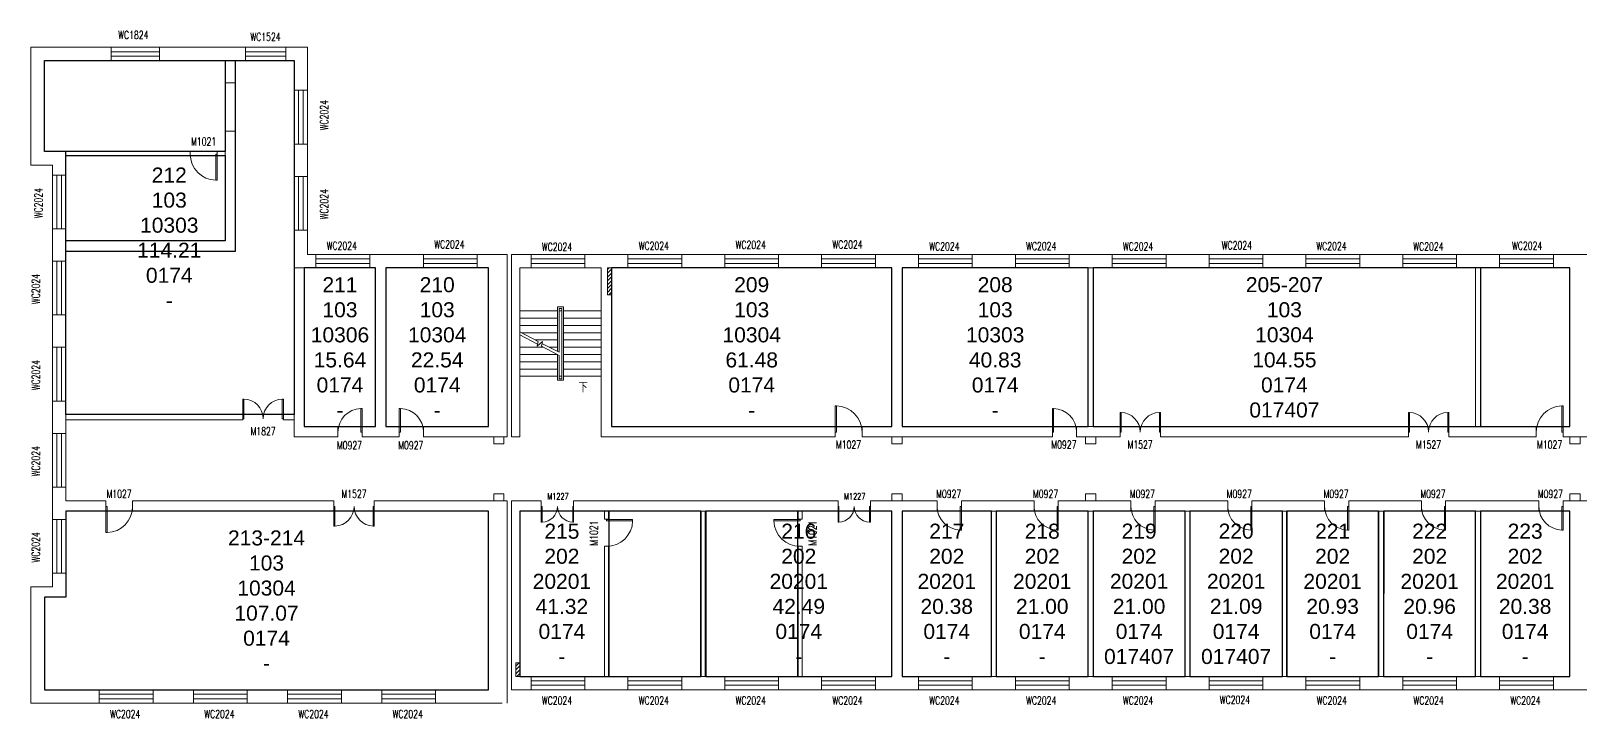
# Model space of a CAD drawing. Header units: millimetres. Extents: x 190226 to 280405, y 86175 to 115988.
# Drawn here: x 190226 to 247806, y 86175 to 111706 of the extents above; entities that cross this region are included whole.
import ezdxf

# ---------------------------------------------------------------- set-up
doc = ezdxf.new("R2010")
doc.units = ezdxf.units.MM
doc.header["$LTSCALE"] = 1000
doc.layers.add('body', color=30, linetype='Continuous', lineweight=15)
for name, color, linetype in [('RM', 4, 'Continuous'), ('RM$', 5, 'Continuous'), ('RM$TXT', 5, 'Continuous')]:
    doc.layers.add(name, color=color, linetype=linetype)
doc.styles.add('_TCH_DIM', font='SIMPLEX', dxfattribs={"bigfont": 'GBCBIG'})
doc.styles.add('_TCH_WINDOW', font='SIMPLEX', dxfattribs={"height": 3.5, "bigfont": 'GBCBIG'})
doc.styles.get("Standard").update_dxf_attribs({"font": 'arial.ttf'})

# ---------------------------------------------------------------- blocks, each defined once
blk = doc.blocks.new('$TCHSYS$WIN2D')
for p, q in [((-0.5, 0.5), (0.5, 0.5)), ((-0.5, 0.5), (-0.5, -0.5)), ((0.5, 0.5), (0.5, -0.5)), ((0.5, 0.167), (-0.5, 0.167)), ((0.5, -0.167), (-0.5, -0.167)), ((-0.5, -0.5), (0.5, -0.5))]:
    blk.add_line(p, q)
blk = doc.blocks.new('$DorLib2D$00000001')
for p, q in [((0.45, 0.975), (0.5, 0.975)), ((0.45, 0), (0.45, 0.975)), ((0.5, 0), (0.5, 0.975)), ((0.5, 0), (0.45, 0))]:
    blk.add_line(p, q)
at = {"lineweight": 13}
blk.add_arc((0.475, 0), 0.975, 91.46928, 180, dxfattribs=at)
blk = doc.blocks.new('$DorLib2D$00000002')
for p, q in [((-0.5, 0), (-0.5, 0.4875)), ((-0.475, 0.4875), (-0.5, 0.4875)), ((-0.475, 0), (-0.475, 0.4875)), ((0.475, 0), (0.475, 0.4875)), ((0.475, 0.4875), (0.5, 0.4875)), ((0.5, 0), (0.5, 0.4875)), ((-0.5, 0), (-0.475, 0)), ((0.5, 0), (0.475, 0))]:
    blk.add_line(p, q)
at = {"lineweight": 13}
for centre, start, end in [((-0.4875, 0), 0, 88.53072), ((0.4875, 0), 91.46928, 180)]:
    blk.add_arc(centre, 0.4875, start, end, dxfattribs=at)

msp = doc.modelspace()

# ---------------------------------------------------------------- hatches: boundary and pattern name
at = {"layer": 'body'}
h = msp.add_hatch(dxfattribs=at)
h.set_pattern_fill('ANSI31', color=30, scale=800, style=0)
h.set_pattern_definition([(45, (-10617.27, -192121.22), (-70.710678, 70.710678), [])])
h.paths.add_polyline_path([(211656, 102904), (211806, 102904), (211806, 101904), (211656, 101904)])
h = msp.add_hatch(dxfattribs=at)
h.set_pattern_fill('ANSI31', color=30, scale=800, style=0)
h.set_pattern_definition([(45, (-11727.32, -194236.59), (-70.710678, 70.710678), [])])
h.paths.add_polyline_path([(208246, 87724), (208396, 87724), (208396, 88224), (208246, 88224)])

# ---------------------------------------------------------------- linework, layer by layer
at = {"layer": 'body', "color": 30}
for p, q in [((193201, 111104), (190226, 111104)), ((190226, 111104), (190226, 106724)), ((190726, 110604), (193201, 110604)), ((190726, 110604), (190726, 107224)), ((193201, 110604), (193201, 111104)), ((198201, 111104), (195001, 111104)), ((195001, 111104), (195001, 110604)), ((195001, 110604), (198201, 110604)), ((198201, 110604), (198201, 111104)), ((200506, 111104), (199701, 111104)), ((199701, 111104), (199701, 110604)), ((199701, 110604), (200006, 110604)), ((200006, 110604), (200006, 109504)), ((200506, 109504), (200506, 111104)), ((200006, 109504), (200506, 109504)), ((191526, 107224), (190726, 107224)), ((191526, 103904), (191526, 107224)), ((191526, 107074), (191526, 107224)), ((200506, 107504), (200006, 107504)), ((200006, 107504), (200006, 106304)), ((200506, 106304), (200506, 107504)), ((191026, 106724), (190226, 106724)), ((191026, 106724), (191026, 106354)), ((191026, 106354), (191526, 106354)), ((200006, 106304), (200506, 106304)), ((191026, 104354), (191026, 103154)), ((191526, 104354), (191026, 104354)), ((191526, 103154), (191526, 104354)), ((200506, 104304), (200006, 104304)), ((200006, 104304), (200006, 102904)), ((200506, 103404), (200506, 104304)), ((191526, 103654), (191526, 103774)), ((191026, 103154), (191526, 103154)), ((200816, 103404), (200506, 103404)), ((200816, 102904), (200816, 103404)), ((203226, 103404), (202816, 103404)), ((202816, 103404), (202816, 102904)), ((204816, 103404), (203226, 103404)), ((204816, 102904), (204816, 103404)), ((207926, 103404), (206816, 103404)), ((206816, 103404), (206816, 102904)), ((207926, 96624), (207926, 103404)), ((208086, 103404), (208086, 96624)), ((208816, 103404), (208086, 103404)), ((208816, 102904), (208816, 103404)), ((211616, 103404), (210816, 103404)), ((210816, 103404), (210816, 102904)), ((212416, 103404), (211616, 103404)), ((212416, 102904), (212416, 103404)), ((216016, 103404), (214416, 103404)), ((214416, 103404), (214416, 102904)), ((216016, 102904), (216016, 103404)), ((219616, 103404), (218016, 103404)), ((218016, 103404), (218016, 102904)), ((219616, 102904), (219616, 103404)), ((222416, 103404), (221616, 103404)), ((221616, 103404), (221616, 102904)), ((223216, 103404), (222416, 103404)), ((223216, 102904), (223216, 103404)), ((226816, 103404), (225216, 103404)), ((225216, 103404), (225216, 102904)), ((226816, 102904), (226816, 103404)), ((230416, 103404), (228816, 103404)), ((228816, 103404), (228816, 102904)), ((230416, 102904), (230416, 103404)), ((234016, 103404), (232416, 103404)), ((232416, 103404), (232416, 102904)), ((234016, 102904), (234016, 103404)), ((237616, 103404), (236016, 103404)), ((236016, 103404), (236016, 102904)), ((237616, 102904), (237616, 103404)), ((241216, 103404), (239616, 103404)), ((239616, 103404), (239616, 102904)), ((241216, 102904), (241216, 103404)), ((244816, 103404), (243216, 103404)), ((243216, 103404), (243216, 102904)), ((244816, 102904), (244816, 103404)), ((247616, 103404), (246816, 103404)), ((246816, 103404), (246816, 102904)), ((248416, 103404), (247616, 103404)), ((200006, 102904), (200006, 96624)), ((200386, 102904), (200006, 102904)), ((200006, 102904), (200816, 102904)), ((200386, 102904), (200386, 97004)), ((202816, 102904), (203036, 102904)), ((203036, 102904), (203036, 97004)), ((203416, 102904), (204816, 102904)), ((203416, 102904), (203416, 97004)), ((206816, 102904), (207236, 102904)), ((207236, 97004), (207236, 102904)), ((208396, 102904), (208396, 96624)), ((208396, 102904), (208816, 102904)), ((211426, 102904), (208396, 102904)), ((208396, 102904), (208396, 101304)), ((210816, 102904), (211426, 102904)), ((211426, 96624), (211426, 102904)), ((211426, 101304), (211426, 102904)), ((211806, 97004), (211806, 102904)), ((211806, 102904), (212416, 102904)), ((212416, 102904), (222226, 102904)), ((214416, 102904), (216016, 102904)), ((218016, 102904), (219616, 102904)), ((218726, 102904), (218906, 102904)), ((222226, 97004), (222226, 102904)), ((222606, 102904), (223216, 102904)), ((222606, 97004), (222606, 102904)), ((225216, 102904), (226816, 102904)), ((228816, 102904), (230416, 102904)), ((229526, 97004), (229526, 102904)), ((229526, 102904), (229706, 102904)), ((229706, 97004), (229706, 102904)), ((232416, 102904), (234016, 102904)), ((236016, 102904), (237616, 102904)), ((239616, 102904), (241216, 102904)), ((243216, 102904), (244816, 102904)), ((243926, 97004), (243926, 102904)), ((243926, 102904), (244106, 102904)), ((244106, 97004), (244106, 102904)), ((246816, 102904), (247426, 102904)), ((247426, 97004), (247426, 102904)), ((209801, 99796), (209801, 101454)), ((209801, 101454), (210021, 101454)), ((209861, 99765), (209861, 101394)), ((209861, 101394), (209961, 101394)), ((209961, 101394), (209961, 98784)), ((210021, 101454), (210021, 98724)), ((191026, 101154), (191026, 99954)), ((191526, 101154), (191026, 101154)), ((191526, 99954), (191526, 101154)), ((209801, 101304), (208396, 101304)), ((208396, 101304), (208396, 98874)), ((209801, 101304), (208396, 101304)), ((209801, 101034), (208396, 101034)), ((209861, 99765), (209861, 101304)), ((209961, 101304), (209861, 101304)), ((209961, 101304), (209961, 98874)), ((210021, 101304), (211426, 101304)), ((211426, 101304), (210021, 101304)), ((210021, 101034), (211426, 101034)), ((211426, 100526), (211426, 101304)), ((209801, 100764), (208396, 100764)), ((209077, 100172), (208396, 100526)), ((209055, 100071), (208396, 100413)), ((209801, 100494), (208457, 100494)), ((209801, 100224), (208977, 100224)), ((210021, 100764), (211426, 100764)), ((210021, 100494), (211426, 100494)), ((210021, 100224), (211426, 100224)), ((211061, 100224), (211426, 100224)), ((211426, 98874), (211426, 100413)), ((191026, 99954), (191526, 99954)), ((209279, 99954), (208396, 99954)), ((209799, 99684), (208396, 99684)), ((209037, 99989), (209077, 100172)), ((209235, 100171), (209037, 99989)), ((209197, 99997), (209235, 100171)), ((209861, 99652), (209197, 99997)), ((209861, 99765), (209219, 100098)), ((209801, 99954), (209496, 99954)), ((209801, 98724), (209801, 99683)), ((209861, 98874), (209861, 99652)), ((209861, 98784), (209861, 99652)), ((210021, 99954), (211426, 99954)), ((210021, 99684), (211426, 99684)), ((209801, 99414), (208396, 99414)), ((209801, 99144), (208396, 99144)), ((210021, 99414), (211426, 99414)), ((210021, 99144), (211426, 99144)), ((209801, 98874), (208396, 98874)), ((210021, 98724), (209801, 98724)), ((209861, 98874), (209961, 98874)), ((209961, 98784), (209861, 98784)), ((210021, 98874), (211426, 98874)), ((191026, 97954), (191026, 96754)), ((191526, 97954), (191026, 97954)), ((191526, 94754), (191526, 97954)), ((191026, 96754), (191526, 96754)), ((201636, 97004), (200386, 97004)), ((201636, 96624), (201636, 97004)), ((203036, 97004), (202536, 97004)), ((202536, 97004), (202536, 96624)), ((203916, 97004), (203416, 97004)), ((203916, 96624), (203916, 97004)), ((207236, 97004), (204816, 97004)), ((204816, 97004), (204816, 96624)), ((214766, 97004), (211806, 97004)), ((220116, 97004), (214766, 97004)), ((218726, 97004), (218906, 97004)), ((220116, 96624), (220116, 97004)), ((222226, 97004), (221116, 97004)), ((221116, 97004), (221116, 96624)), ((228193, 97004), (222606, 97004)), ((228193, 96624), (228193, 97004)), ((230706, 97004), (229093, 97004)), ((229093, 97004), (229093, 96624)), ((229526, 97004), (229706, 97004)), ((230706, 96624), (230706, 97004)), ((241426, 97004), (232206, 97004)), ((232206, 96624), (232206, 97004)), ((241426, 96624), (241426, 97004)), ((246176, 97004), (242926, 97004)), ((242926, 97004), (242926, 96624)), ((243926, 97004), (244106, 97004)), ((246176, 96624), (246176, 97004)), ((247426, 97004), (247176, 97004)), ((247176, 97004), (247176, 96624)), ((200006, 96624), (201636, 96624)), ((202536, 96624), (203226, 96624)), ((203226, 96624), (203916, 96624)), ((204816, 96624), (207926, 96624)), ((208396, 96624), (208086, 96624)), ((211426, 96624), (214766, 96624)), ((214766, 96624), (220116, 96624)), ((221116, 96624), (222416, 96624)), ((222416, 96624), (228193, 96624)), ((229093, 96624), (230706, 96624)), ((232206, 96624), (241426, 96624)), ((242926, 96624), (246176, 96624)), ((247176, 96624), (247616, 96624)), ((247616, 96624), (252676, 96624)), ((191526, 94754), (191026, 94754)), ((191026, 94754), (191026, 94054)), ((191526, 94244), (191526, 94754)), ((191026, 94054), (191026, 93554)), ((193003, 94244), (191526, 94244)), ((191526, 93864), (193003, 93864)), ((191526, 93554), (191526, 93864)), ((193003, 93864), (193003, 94244)), ((197881, 94244), (194003, 94244)), ((194003, 94244), (194003, 93864)), ((194003, 93864), (197881, 93864)), ((201486, 94244), (197881, 94244)), ((197881, 93864), (201486, 93864)), ((201486, 93864), (201486, 94244)), ((207926, 94244), (202986, 94244)), ((202986, 94244), (202986, 93864)), ((202986, 93864), (207236, 93864)), ((207236, 87224), (207236, 93864)), ((207926, 86724), (207926, 94244)), ((208086, 94244), (208086, 87224)), ((209196, 94244), (208086, 94244)), ((208396, 93864), (208396, 87724)), ((208396, 93864), (209196, 93864)), ((209196, 93864), (209196, 94244)), ((211616, 94244), (210396, 94244)), ((210396, 94244), (210396, 93864)), ((210396, 93864), (220226, 93864)), ((220226, 94244), (211616, 94244)), ((215141, 93864), (215141, 87724)), ((215291, 93864), (215291, 87724)), ((220226, 93864), (220226, 94244)), ((222416, 94244), (221426, 94244)), ((221426, 94244), (221426, 93864)), ((221426, 93864), (222226, 93864)), ((222226, 87724), (222226, 93864)), ((223911, 94244), (222416, 94244)), ((222606, 87724), (222606, 93864)), ((222606, 93864), (223911, 93864)), ((223911, 93864), (223911, 94244)), ((227511, 94244), (224811, 94244)), ((224811, 94244), (224811, 93864)), ((224811, 93864), (227511, 93864)), ((225926, 87724), (225926, 93864)), ((225926, 93864), (226106, 93864)), ((226106, 87724), (226106, 93864)), ((227511, 93864), (227511, 94244)), ((231111, 94244), (228411, 94244)), ((228411, 94244), (228411, 93864)), ((228411, 93864), (231111, 93864)), ((229526, 87724), (229526, 93864)), ((229526, 93864), (229706, 93864)), ((229706, 87724), (229706, 93864)), ((231111, 93864), (231111, 94244)), ((234711, 94244), (232011, 94244)), ((232011, 94244), (232011, 93864)), ((232011, 93864), (234711, 93864)), ((233126, 87724), (233126, 93864)), ((233126, 93864), (233306, 93864)), ((233306, 87724), (233306, 93864)), ((234711, 93864), (234711, 94244)), ((238311, 94244), (235611, 94244)), ((235611, 94244), (235611, 93864)), ((235611, 93864), (238311, 93864)), ((236891, 93864), (236741, 93864)), ((238311, 93864), (238311, 94244)), ((241911, 94244), (239211, 94244)), ((239211, 94244), (239211, 93864)), ((239211, 93864), (241911, 93864)), ((240326, 87724), (240326, 93864)), ((240326, 93864), (240506, 93864)), ((240506, 87724), (240506, 93864)), ((241911, 93864), (241911, 94244)), ((246276, 94244), (242811, 94244)), ((242811, 94244), (242811, 93864)), ((242811, 93864), (246276, 93864)), ((243926, 87724), (243926, 93864)), ((243926, 93864), (244106, 93864)), ((244106, 87724), (244106, 93864)), ((246276, 93864), (246276, 94244)), ((247616, 94244), (247176, 94244)), ((247176, 94244), (247176, 93864)), ((247176, 93864), (247426, 93864)), ((247426, 87724), (247426, 93864)), ((248556, 94244), (247616, 94244)), ((191026, 93554), (191526, 93554)), ((191526, 90664), (191526, 93554)), ((191526, 91554), (191026, 91554)), ((191026, 91554), (191026, 91044)), ((191026, 91044), (190226, 91044)), ((190226, 91044), (190226, 86724)), ((191526, 90664), (190726, 90664)), ((190726, 90664), (190726, 87224)), ((208816, 87724), (208396, 87724)), ((208816, 87224), (208816, 87724)), ((211541, 87724), (210816, 87724)), ((210816, 87724), (210816, 87224)), ((212416, 87724), (211691, 87724)), ((212416, 87224), (212416, 87724)), ((215141, 87724), (214416, 87724)), ((214416, 87724), (214416, 87224)), ((216016, 87724), (215141, 87724)), ((216016, 87224), (216016, 87724)), ((218741, 87724), (218016, 87724)), ((218016, 87724), (218016, 87224)), ((219616, 87724), (218891, 87724)), ((219616, 87224), (219616, 87724)), ((222226, 87724), (221616, 87724)), ((221616, 87724), (221616, 87224)), ((223216, 87724), (222606, 87724)), ((223216, 87224), (223216, 87724)), ((226816, 87724), (225216, 87724)), ((225216, 87724), (225216, 87224)), ((225926, 87724), (226106, 87724)), ((232416, 87724), (228816, 87724)), ((228816, 87724), (228816, 87224)), ((229526, 87724), (229706, 87724)), ((230416, 87224), (230416, 87724)), ((234016, 87724), (232416, 87724)), ((232416, 87724), (232416, 87224)), ((233126, 87724), (233306, 87724)), ((234016, 87224), (234016, 87724)), ((237616, 87724), (236016, 87724)), ((236016, 87724), (236016, 87224)), ((236891, 87724), (236741, 87724)), ((237616, 87224), (237616, 87724)), ((241216, 87724), (239616, 87724)), ((239616, 87724), (239616, 87224)), ((240326, 87724), (240506, 87724)), ((241216, 87224), (241216, 87724)), ((244816, 87724), (243216, 87724)), ((243216, 87724), (243216, 87224)), ((243926, 87724), (244106, 87724)), ((244816, 87224), (244816, 87724)), ((247426, 87724), (246816, 87724)), ((246816, 87724), (246816, 87224)), ((192766, 87224), (190726, 87224)), ((192766, 86724), (192766, 87224)), ((196266, 87224), (194766, 87224)), ((194766, 87224), (194766, 86724)), ((196266, 86724), (196266, 87224)), ((199766, 87224), (198266, 87224)), ((198266, 87224), (198266, 86724)), ((199766, 86724), (199766, 87224)), ((203266, 87224), (201766, 87224)), ((201766, 87224), (201766, 86724)), ((203266, 86724), (203266, 87224)), ((207236, 87224), (205266, 87224)), ((205266, 87224), (205266, 86724)), ((208086, 87224), (208816, 87224)), ((210816, 87224), (211616, 87224)), ((211616, 87224), (212416, 87224)), ((214416, 87224), (215216, 87224)), ((215216, 87224), (216016, 87224)), ((218016, 87224), (218816, 87224)), ((218816, 87224), (219616, 87224)), ((221616, 87224), (222416, 87224)), ((222416, 87224), (223216, 87224)), ((225216, 87224), (226816, 87224)), ((228816, 87224), (230416, 87224)), ((232416, 87224), (234016, 87224)), ((236016, 87224), (237616, 87224)), ((239616, 87224), (241216, 87224)), ((243216, 87224), (244816, 87224)), ((246816, 87224), (247616, 87224)), ((247616, 87224), (248416, 87224)), ((190226, 86724), (192766, 86724)), ((194766, 86724), (196266, 86724)), ((198266, 86724), (199766, 86724)), ((201766, 86724), (203266, 86724)), ((205266, 86724), (207736, 86724))]:
    msp.add_line(p, q, dxfattribs=at)
msp.add_lwpolyline([(197825, 110598), (197825, 109784), (197445, 109784), (197445, 110598)], dxfattribs=at)
for points in [[(197825, 107984), (197825, 103524), (191526, 103524), (191526, 103904), (197445, 103904), (197445, 107984), (197825, 107984)], [(196145, 107224), (196145, 107074), (191526, 107074), (191526, 107224), (196145, 107224)], [(197145, 107224), (197445, 107224), (197445, 107074), (197145, 107074), (197145, 107224)], [(211656, 102904), (211806, 102904), (211806, 101904), (211656, 101904)], [(198106, 97454), (198106, 97254), (191526, 97254), (191526, 97454), (198106, 97454)], [(199606, 97454), (200006, 97454), (200006, 97254), (199606, 97254), (199606, 97454)], [(207806, 96624), (207426, 96624), (207426, 96364), (207806, 96364)], [(222606, 96624), (222226, 96624), (222226, 96364), (222606, 96364)], [(229806, 96624), (229426, 96624), (229426, 96364), (229806, 96364)], [(247806, 96624), (247426, 96624), (247426, 96364), (247806, 96364)], [(207806, 94504), (207426, 94504), (207426, 94244), (207806, 94244)], [(222606, 94504), (222226, 94504), (222226, 94244), (222606, 94244)], [(229806, 94504), (229426, 94504), (229426, 94244), (229806, 94244)], [(247806, 94504), (247426, 94504), (247426, 94244), (247806, 94244)], [(211541, 93864), (211691, 93864), (211691, 93564), (211541, 93564)], [(218891, 93564), (218741, 93564), (218741, 93864), (218891, 93864)], [(236741, 93864), (236891, 93864), (236891, 87724), (236741, 87724)], [(211541, 92564), (211691, 92564), (211691, 87724), (211541, 87724)], [(218741, 92564), (218891, 92564), (218891, 87724), (218741, 87724)], [(208246, 87724), (208396, 87724), (208396, 88224), (208246, 88224)]]:
    msp.add_lwpolyline(points, close=True, dxfattribs=at)
at = {"layer": 'RM'}
for points in [[(190726, 110604), (197445, 110598), (197445, 107224), (190726, 107224)], [(197825, 110598), (200006, 110604), (200006, 97454), (191526, 97454), (191526, 103524), (197825, 103524)], [(191526, 107074), (197445, 107074), (197445, 103904), (191526, 103904)], [(244106, 102904), (244106, 97004), (247426, 97004), (247426, 102904)], [(211706, 93864), (211706, 87724), (215126, 87724), (215126, 93864)], [(215306, 93864), (215306, 87724), (218726, 87724), (218726, 93864)]]:
    msp.add_lwpolyline(points, close=True, dxfattribs=at)
at = {"layer": 'RM$'}
for points in [[(191526, 100554), (191526, 107224), (190726, 107224), (190729, 110604), (200006, 110604), (200006, 97454), (191526, 97454)], [(200386, 102904), (200386, 97004), (203036, 97004), (203036, 102904)], [(203416, 102904), (203416, 97004), (207236, 97004), (207236, 102904)], [(211806, 102904), (211806, 97004), (222226, 97004), (222226, 102904)], [(222606, 102904), (222606, 97004), (229526, 97004), (229526, 102904)], [(229706, 102904), (229706, 97004), (247426, 97004), (247426, 102904)], [(191526, 93864), (191526, 90664), (190726, 90664), (190726, 87224), (207236, 87224), (207236, 93864)], [(208396, 93864), (208396, 87724), (215126, 87724), (215126, 93864)], [(215306, 93864), (215306, 87724), (222226, 87724), (222226, 93864)], [(222606, 93864), (222606, 87724), (225926, 87724), (225926, 93864)], [(226106, 93864), (226106, 87724), (229526, 87724), (229526, 93864)], [(229706, 93864), (229706, 87724), (233126, 87724), (233126, 93864)], [(233306, 93864), (233306, 87724), (236741, 87724), (236741, 93864)], [(240518, 93864), (240506, 87724), (243926, 87724), (243926, 93864)], [(244106, 93864), (244106, 87724), (247426, 87724), (247426, 93864)]]:
    msp.add_lwpolyline(points, close=True, dxfattribs=at)
msp.add_lwpolyline([(236906, 93864), (236906, 87724), (240314, 87724), (240314, 93864), (236906, 93864)], dxfattribs=at)

# ---------------------------------------------------------------- block references
at = {"layer": 'body', "color": 30}
ref = msp.add_blockref('$TCHSYS$WIN2D', (194101, 110854), dxfattribs=dict(at, xscale=-1800, yscale=-500, zscale=-1800, rotation=180))
ref.add_attrib('A', 'WC1824', (193468, 111409), dxfattribs={"height": 297.5, "style": '_TCH_WINDOW', "width": 0.705882})
ref = msp.add_blockref('$TCHSYS$WIN2D', (198951, 110854), dxfattribs=dict(at, xscale=1500, yscale=-500, zscale=1500, rotation=180))
ref.add_attrib('A', 'WC1524', (198381, 111337), dxfattribs={"height": 297.5, "style": '_TCH_WINDOW', "width": 0.705882})
ref = msp.add_blockref('$TCHSYS$WIN2D', (200256, 108504), dxfattribs=dict(at, xscale=2000, yscale=-500, zscale=2000, rotation=90))
ref.add_attrib('A', 'WC2024', (201274, 108014), dxfattribs={"height": 297.5, "rotation": 90, "style": '_TCH_WINDOW', "width": 0.705882})
ref = msp.add_blockref('$DorLib2D$00000001', (196645, 107134), dxfattribs=dict(at, xscale=-1000, yscale=1000, zscale=-1000, rotation=180))
ref.add_attrib('A', 'M1021', (196175, 107450), dxfattribs={"height": 297.5, "style": '_TCH_WINDOW', "width": 0.705882})
ref = msp.add_blockref('$TCHSYS$WIN2D', (191276, 105354), dxfattribs=dict(at, xscale=-2000, yscale=500, zscale=-2000, rotation=270.0000000000001))
ref.add_attrib('A', 'WC2024', (190651, 104746), dxfattribs={"height": 297.5, "rotation": 90, "style": '_TCH_WINDOW', "width": 0.705882})
ref = msp.add_blockref('$TCHSYS$WIN2D', (200256, 105304), dxfattribs=dict(at, xscale=2000, yscale=-500, zscale=2000, rotation=90))
ref.add_attrib('A', 'WC2024', (201274, 104704), dxfattribs={"height": 297.5, "rotation": 90, "style": '_TCH_WINDOW', "width": 0.705882})
ref = msp.add_blockref('$TCHSYS$WIN2D', (201816, 103154), dxfattribs=dict(at, xscale=-2000, yscale=-500, zscale=-2000, rotation=180))
ref.add_attrib('A', 'WC2024', (201216, 103579), dxfattribs={"height": 297.5, "style": '_TCH_WINDOW', "width": 0.705882})
ref = msp.add_blockref('$TCHSYS$WIN2D', (205816, 103154), dxfattribs=dict(at, xscale=-2000, yscale=-500, zscale=-2000, rotation=180))
ref.add_attrib('A', 'WC2024', (205216, 103628), dxfattribs={"height": 297.5, "style": '_TCH_WINDOW', "width": 0.705882})
ref = msp.add_blockref('$TCHSYS$WIN2D', (209816, 103154), dxfattribs=dict(at, xscale=-2000, yscale=-500, zscale=-2000, rotation=180))
ref.add_attrib('A', 'WC2024', (209216, 103534), dxfattribs={"height": 297.5, "style": '_TCH_WINDOW', "width": 0.705882})
ref = msp.add_blockref('$TCHSYS$WIN2D', (213416, 103154), dxfattribs=dict(at, xscale=-2000, yscale=-500, zscale=-2000, rotation=180))
ref.add_attrib('A', 'WC2024', (212816, 103571), dxfattribs={"height": 297.5, "style": '_TCH_WINDOW', "width": 0.705882})
ref = msp.add_blockref('$TCHSYS$WIN2D', (217016, 103154), dxfattribs=dict(at, xscale=-2000, yscale=-500, zscale=-2000, rotation=180))
ref.add_attrib('A', 'WC2024', (216416, 103609), dxfattribs={"height": 297.5, "style": '_TCH_WINDOW', "width": 0.705882})
ref = msp.add_blockref('$TCHSYS$WIN2D', (220616, 103154), dxfattribs=dict(at, xscale=-2000, yscale=-500, zscale=-2000, rotation=180))
ref.add_attrib('A', 'WC2024', (220016, 103617), dxfattribs={"height": 297.5, "style": '_TCH_WINDOW', "width": 0.705882})
ref = msp.add_blockref('$TCHSYS$WIN2D', (224216, 103154), dxfattribs=dict(at, xscale=2000, yscale=-500, zscale=2000, rotation=180))
ref.add_attrib('A', 'WC2024', (223616, 103552), dxfattribs={"height": 297.5, "style": '_TCH_WINDOW', "width": 0.705882})
ref = msp.add_blockref('$TCHSYS$WIN2D', (227816, 103154), dxfattribs=dict(at, xscale=2000, yscale=-500, zscale=2000, rotation=180))
ref.add_attrib('A', 'WC2024', (227216, 103562), dxfattribs={"height": 297.5, "style": '_TCH_WINDOW', "width": 0.705882})
ref = msp.add_blockref('$TCHSYS$WIN2D', (231416, 103154), dxfattribs=dict(at, xscale=2000, yscale=-500, zscale=2000, rotation=180))
ref.add_attrib('A', 'WC2024', (230816, 103552), dxfattribs={"height": 297.5, "style": '_TCH_WINDOW', "width": 0.705882})
ref = msp.add_blockref('$TCHSYS$WIN2D', (235016, 103154), dxfattribs=dict(at, xscale=2000, yscale=-500, zscale=2000, rotation=180))
ref.add_attrib('A', 'WC2024', (234489, 103592), dxfattribs={"height": 297.5, "style": '_TCH_WINDOW', "width": 0.705882})
ref = msp.add_blockref('$TCHSYS$WIN2D', (238616, 103154), dxfattribs=dict(at, xscale=2000, yscale=-500, zscale=2000, rotation=180))
ref.add_attrib('A', 'WC2024', (238005, 103562), dxfattribs={"height": 297.5, "style": '_TCH_WINDOW', "width": 0.705882})
ref = msp.add_blockref('$TCHSYS$WIN2D', (242216, 103154), dxfattribs=dict(at, xscale=2000, yscale=-500, zscale=2000, rotation=180))
ref.add_attrib('A', 'WC2024', (241607, 103547), dxfattribs={"height": 297.5, "style": '_TCH_WINDOW', "width": 0.705882})
ref = msp.add_blockref('$TCHSYS$WIN2D', (245816, 103154), dxfattribs=dict(at, xscale=2000, yscale=-500, zscale=2000, rotation=180))
ref.add_attrib('A', 'WC2024', (245279, 103577), dxfattribs={"height": 297.5, "style": '_TCH_WINDOW', "width": 0.705882})
ref = msp.add_blockref('$TCHSYS$WIN2D', (191276, 102154), dxfattribs=dict(at, xscale=-2000, yscale=-500, zscale=-2000, rotation=270.0000000000001))
ref.add_attrib('A', 'WC2024', (190554, 101554), dxfattribs={"height": 297.5, "rotation": 90, "style": '_TCH_WINDOW', "width": 0.705882})
ref = msp.add_blockref('$TCHSYS$WIN2D', (191276, 98954), dxfattribs=dict(at, xscale=-2000, yscale=-500, zscale=-2000, rotation=270.0000000000001))
ref.add_attrib('A', 'WC2024', (190554, 98354), dxfattribs={"height": 297.5, "rotation": 90, "style": '_TCH_WINDOW', "width": 0.705882})
ref = msp.add_blockref('$DorLib2D$00000002', (198856, 97299), dxfattribs=dict(at, xscale=1500, yscale=-1500, zscale=1500, rotation=180))
ref.add_attrib('A', 'M1827', (198386, 96685), dxfattribs={"height": 297.5, "style": '_TCH_WINDOW', "width": 0.705882})
ref = msp.add_blockref('$DorLib2D$00000001', (202086, 96799), dxfattribs=dict(at, xscale=900, yscale=900, zscale=900))
ref.add_attrib('A', 'M0927', (201596, 96160), dxfattribs={"height": 297.5, "style": '_TCH_WINDOW', "width": 0.705882})
ref = msp.add_blockref('$DorLib2D$00000001', (204366, 96799), dxfattribs=dict(at, xscale=-900, yscale=900, zscale=-900))
ref.add_attrib('A', 'M0927', (203876, 96160), dxfattribs={"height": 297.5, "style": '_TCH_WINDOW', "width": 0.705882})
ref = msp.add_blockref('$DorLib2D$00000001', (220616, 96799), dxfattribs=dict(at, xscale=1000, yscale=-1000, zscale=1000, rotation=180))
ref.add_attrib('A', 'M1027', (220146, 96185), dxfattribs={"height": 297.5, "style": '_TCH_WINDOW', "width": 0.705882})
ref = msp.add_blockref('$DorLib2D$00000001', (228643, 96799), dxfattribs=dict(at, xscale=900, yscale=-900, zscale=900, rotation=180))
ref.add_attrib('A', 'M0927', (228153, 96185), dxfattribs={"height": 297.5, "style": '_TCH_WINDOW', "width": 0.705882})
ref = msp.add_blockref('$DorLib2D$00000002', (231456, 96799), dxfattribs=dict(at, xscale=-1500, yscale=-1500, zscale=-1500, rotation=180))
ref.add_attrib('A', 'M1527', (230986, 96185), dxfattribs={"height": 297.5, "style": '_TCH_WINDOW', "width": 0.705882})
ref = msp.add_blockref('$DorLib2D$00000002', (242176, 96799), dxfattribs=dict(at, xscale=1500, yscale=-1500, zscale=1500, rotation=180))
ref.add_attrib('A', 'M1527', (241706, 96185), dxfattribs={"height": 297.5, "style": '_TCH_WINDOW', "width": 0.705882})
ref = msp.add_blockref('$DorLib2D$00000001', (246676, 96799), dxfattribs=dict(at, xscale=-1000, yscale=-1000, zscale=-1000, rotation=180))
ref.add_attrib('A', 'M1027', (246206, 96185), dxfattribs={"height": 297.5, "style": '_TCH_WINDOW', "width": 0.705882})
ref = msp.add_blockref('$TCHSYS$WIN2D', (191276, 95754), dxfattribs=dict(at, xscale=-2000, yscale=-500, zscale=-2000, rotation=270.0000000000001))
ref.add_attrib('A', 'WC2024', (190554, 95154), dxfattribs={"height": 297.5, "rotation": 90, "style": '_TCH_WINDOW', "width": 0.705882})
ref = msp.add_blockref('$DorLib2D$00000001', (193503, 94039), dxfattribs=dict(at, xscale=1000, yscale=1000, zscale=1000, rotation=180))
ref.add_attrib('A', 'M1027', (193033, 94355), dxfattribs={"height": 297.5, "style": '_TCH_WINDOW', "width": 0.705882})
ref = msp.add_blockref('$DorLib2D$00000002', (202236, 94039), dxfattribs=dict(at, xscale=1500, yscale=1500, zscale=1500, rotation=180))
ref.add_attrib('A', 'M1527', (201766, 94355), dxfattribs={"height": 297.5, "style": '_TCH_WINDOW', "width": 0.705882})
ref = msp.add_blockref('$DorLib2D$00000002', (209796, 94039), dxfattribs=dict(at, xscale=1200, yscale=1200, zscale=1200, rotation=180))
ref.add_attrib('A', 'M1227', (209420, 94292), dxfattribs={"height": 238, "style": '_TCH_WINDOW', "width": 0.705882})
ref = msp.add_blockref('$DorLib2D$00000002', (220826, 94039), dxfattribs=dict(at, xscale=1200, yscale=1200, zscale=1200, rotation=180))
ref.add_attrib('A', 'M1227', (220450, 94292), dxfattribs={"height": 238, "style": '_TCH_WINDOW', "width": 0.705882})
ref = msp.add_blockref('$DorLib2D$00000001', (224361, 94039), dxfattribs=dict(at, xscale=-900, yscale=900, zscale=-900, rotation=180))
ref.add_attrib('A', 'M0927', (223871, 94355), dxfattribs={"height": 297.5, "style": '_TCH_WINDOW', "width": 0.705882})
ref = msp.add_blockref('$DorLib2D$00000001', (227961, 94039), dxfattribs=dict(at, xscale=-900, yscale=900, zscale=-900, rotation=180))
ref.add_attrib('A', 'M0927', (227471, 94355), dxfattribs={"height": 297.5, "style": '_TCH_WINDOW', "width": 0.705882})
ref = msp.add_blockref('$DorLib2D$00000001', (231561, 94039), dxfattribs=dict(at, xscale=-900, yscale=900, zscale=-900, rotation=180))
ref.add_attrib('A', 'M0927', (231071, 94355), dxfattribs={"height": 297.5, "style": '_TCH_WINDOW', "width": 0.705882})
ref = msp.add_blockref('$DorLib2D$00000001', (235161, 94039), dxfattribs=dict(at, xscale=-900, yscale=900, zscale=-900, rotation=180))
ref.add_attrib('A', 'M0927', (234671, 94355), dxfattribs={"height": 297.5, "style": '_TCH_WINDOW', "width": 0.705882})
ref = msp.add_blockref('$DorLib2D$00000001', (238761, 94039), dxfattribs=dict(at, xscale=-900, yscale=900, zscale=-900, rotation=180))
ref.add_attrib('A', 'M0927', (238271, 94355), dxfattribs={"height": 297.5, "style": '_TCH_WINDOW', "width": 0.705882})
ref = msp.add_blockref('$DorLib2D$00000001', (242361, 94039), dxfattribs=dict(at, xscale=-900, yscale=900, zscale=-900, rotation=180))
ref.add_attrib('A', 'M0927', (241871, 94355), dxfattribs={"height": 297.5, "style": '_TCH_WINDOW', "width": 0.705882})
ref = msp.add_blockref('$DorLib2D$00000001', (246726, 94039), dxfattribs=dict(at, xscale=-900, yscale=900, zscale=-900, rotation=180))
ref.add_attrib('A', 'M0927', (246236, 94355), dxfattribs={"height": 297.5, "style": '_TCH_WINDOW', "width": 0.705882})
ref = msp.add_blockref('$TCHSYS$WIN2D', (191276, 92554), dxfattribs=dict(at, xscale=-2000, yscale=-500, zscale=-2000, rotation=270))
ref.add_attrib('A', 'WC2024', (190554, 91954), dxfattribs={"height": 297.5, "rotation": 90, "style": '_TCH_WINDOW', "width": 0.705882})
ref = msp.add_blockref('$DorLib2D$00000001', (211616, 93049), dxfattribs=dict(at, xscale=-1000, yscale=1000, zscale=-1000, rotation=270))
ref.add_attrib('A', 'M1021', (211299, 92579), dxfattribs={"height": 297.5, "rotation": 90, "style": '_TCH_WINDOW', "width": 0.705882})
ref = msp.add_blockref('$DorLib2D$00000001', (218816, 93049), dxfattribs=dict(at, xscale=1000, yscale=1000, zscale=-1000, rotation=90.00000000000001))
ref.add_attrib('A', 'M1021', (219429, 92579), dxfattribs={"height": 297.5, "rotation": 90, "style": '_TCH_WINDOW', "width": 0.705882})
ref = msp.add_blockref('$TCHSYS$WIN2D', (209816, 87474), dxfattribs=dict(at, xscale=2000, yscale=500, zscale=2000))
ref.add_attrib('A', 'WC2024', (209216, 86675), dxfattribs={"height": 297.5, "style": '_TCH_WINDOW', "width": 0.705882})
ref = msp.add_blockref('$TCHSYS$WIN2D', (213416, 87474), dxfattribs=dict(at, xscale=2000, yscale=500, zscale=2000))
ref.add_attrib('A', 'WC2024', (212816, 86675), dxfattribs={"height": 297.5, "style": '_TCH_WINDOW', "width": 0.705882})
ref = msp.add_blockref('$TCHSYS$WIN2D', (217016, 87474), dxfattribs=dict(at, xscale=2000, yscale=500, zscale=2000))
ref.add_attrib('A', 'WC2024', (216416, 86675), dxfattribs={"height": 297.5, "style": '_TCH_WINDOW', "width": 0.705882})
ref = msp.add_blockref('$TCHSYS$WIN2D', (220616, 87474), dxfattribs=dict(at, xscale=2000, yscale=500, zscale=2000))
ref.add_attrib('A', 'WC2024', (220016, 86675), dxfattribs={"height": 297.5, "style": '_TCH_WINDOW', "width": 0.705882})
ref = msp.add_blockref('$TCHSYS$WIN2D', (224216, 87474), dxfattribs=dict(at, xscale=2000, yscale=500, zscale=2000))
ref.add_attrib('A', 'WC2024', (223616, 86675), dxfattribs={"height": 297.5, "style": '_TCH_WINDOW', "width": 0.705882})
ref = msp.add_blockref('$TCHSYS$WIN2D', (227816, 87474), dxfattribs=dict(at, xscale=2000, yscale=500, zscale=2000))
ref.add_attrib('A', 'WC2024', (227216, 86675), dxfattribs={"height": 297.5, "style": '_TCH_WINDOW', "width": 0.705882})
ref = msp.add_blockref('$TCHSYS$WIN2D', (231416, 87474), dxfattribs=dict(at, xscale=2000, yscale=500, zscale=2000))
ref.add_attrib('A', 'WC2024', (230816, 86675), dxfattribs={"height": 297.5, "style": '_TCH_WINDOW', "width": 0.705882})
ref = msp.add_blockref('$TCHSYS$WIN2D', (235016, 87474), dxfattribs=dict(at, xscale=2000, yscale=500, zscale=2000))
ref.add_attrib('A', 'WC2024', (234416, 86703), dxfattribs={"height": 297.5, "style": '_TCH_WINDOW', "width": 0.705882})
ref = msp.add_blockref('$TCHSYS$WIN2D', (238616, 87474), dxfattribs=dict(at, xscale=2000, yscale=500, zscale=2000))
ref.add_attrib('A', 'WC2024', (238016, 86675), dxfattribs={"height": 297.5, "style": '_TCH_WINDOW', "width": 0.705882})
ref = msp.add_blockref('$TCHSYS$WIN2D', (242216, 87474), dxfattribs=dict(at, xscale=-2000, yscale=-500, zscale=-2000))
ref.add_attrib('A', 'WC2024', (241616, 86675), dxfattribs={"height": 297.5, "style": '_TCH_WINDOW', "width": 0.705882})
ref = msp.add_blockref('$TCHSYS$WIN2D', (245816, 87474), dxfattribs=dict(at, xscale=-2000, yscale=-500, zscale=-2000))
ref.add_attrib('A', 'WC2024', (245216, 86675), dxfattribs={"height": 297.5, "style": '_TCH_WINDOW', "width": 0.705882})
ref = msp.add_blockref('$TCHSYS$WIN2D', (193766, 86974), dxfattribs=dict(at, xscale=2000, yscale=500, zscale=2000))
ref.add_attrib('A', 'WC2024', (193166, 86175), dxfattribs={"height": 297.5, "style": '_TCH_WINDOW', "width": 0.705882})
ref = msp.add_blockref('$TCHSYS$WIN2D', (197266, 86974), dxfattribs=dict(at, xscale=2000, yscale=500, zscale=2000))
ref.add_attrib('A', 'WC2024', (196666, 86175), dxfattribs={"height": 297.5, "style": '_TCH_WINDOW', "width": 0.705882})
ref = msp.add_blockref('$TCHSYS$WIN2D', (200766, 86974), dxfattribs=dict(at, xscale=2000, yscale=500, zscale=2000))
ref.add_attrib('A', 'WC2024', (200166, 86175), dxfattribs={"height": 297.5, "style": '_TCH_WINDOW', "width": 0.705882})
ref = msp.add_blockref('$TCHSYS$WIN2D', (204266, 86974), dxfattribs=dict(at, xscale=2000, yscale=500, zscale=2000))
ref.add_attrib('A', 'WC2024', (203666, 86175), dxfattribs={"height": 297.5, "style": '_TCH_WINDOW', "width": 0.705882})

# ---------------------------------------------------------------- texts
at = {"layer": 'body', "color": 30, "style": '_TCH_DIM'}
msp.add_text('下', height=338, dxfattribs=at).set_placement((210582, 98284))
at = {"layer": 'RM$TXT', "char_height": 558.8, "attachment_point": 8}
for s, insert in [('212^M^J103^M^J10303^M^J114.21^M^J0174^M^J-^M^J', (195366, 101416)), ('211^M^J103^M^J10306^M^J15.64^M^J0174^M^J-^M^J', (201711, 97341)), ('210^M^J103^M^J10304^M^J22.54^M^J0174^M^J-^M^J', (205326, 97341)), ('209^M^J103^M^J10304^M^J61.48^M^J0174^M^J-^M^J', (217016, 97341)), ('208^M^J103^M^J10303^M^J40.83^M^J0174^M^J-^M^J', (226066, 97341)), ('205-207^M^J103^M^J10304^M^J104.55^M^J0174^M^J017407^M^J', (236816, 97335)), ('215^M^J202^M^J20201^M^J41.32^M^J0174^M^J-^M^J', (209961, 88181)), ('216^M^J202^M^J20201^M^J42.49^M^J0174^M^J-^M^J', (218766, 88181)), ('217^M^J202^M^J20201^M^J20.38^M^J0174^M^J-^M^J', (224266, 88181)), ('218^M^J202^M^J20201^M^J21.00^M^J0174^M^J-^M^J', (227816, 88181)), ('219^M^J202^M^J20201^M^J21.00^M^J0174^M^J017407^M^J', (231416, 88175)), ('220^M^J202^M^J20201^M^J21.09^M^J0174^M^J017407^M^J', (235023, 88175)), ('221^M^J202^M^J20201^M^J20.93^M^J0174^M^J-^M^J', (238610, 88181)), ('222^M^J202^M^J20201^M^J20.96^M^J0174^M^J-^M^J', (242216, 88181)), ('223^M^J202^M^J20201^M^J20.38^M^J0174^M^J-^M^J', (245766, 88181)), ('213-214^M^J103^M^J10304^M^J107.07^M^J0174^M^J-^M^J', (198981, 87931))]:
    msp.add_mtext(s, dxfattribs=dict(at, insert=insert))

doc.saveas('drawing.dxf')
